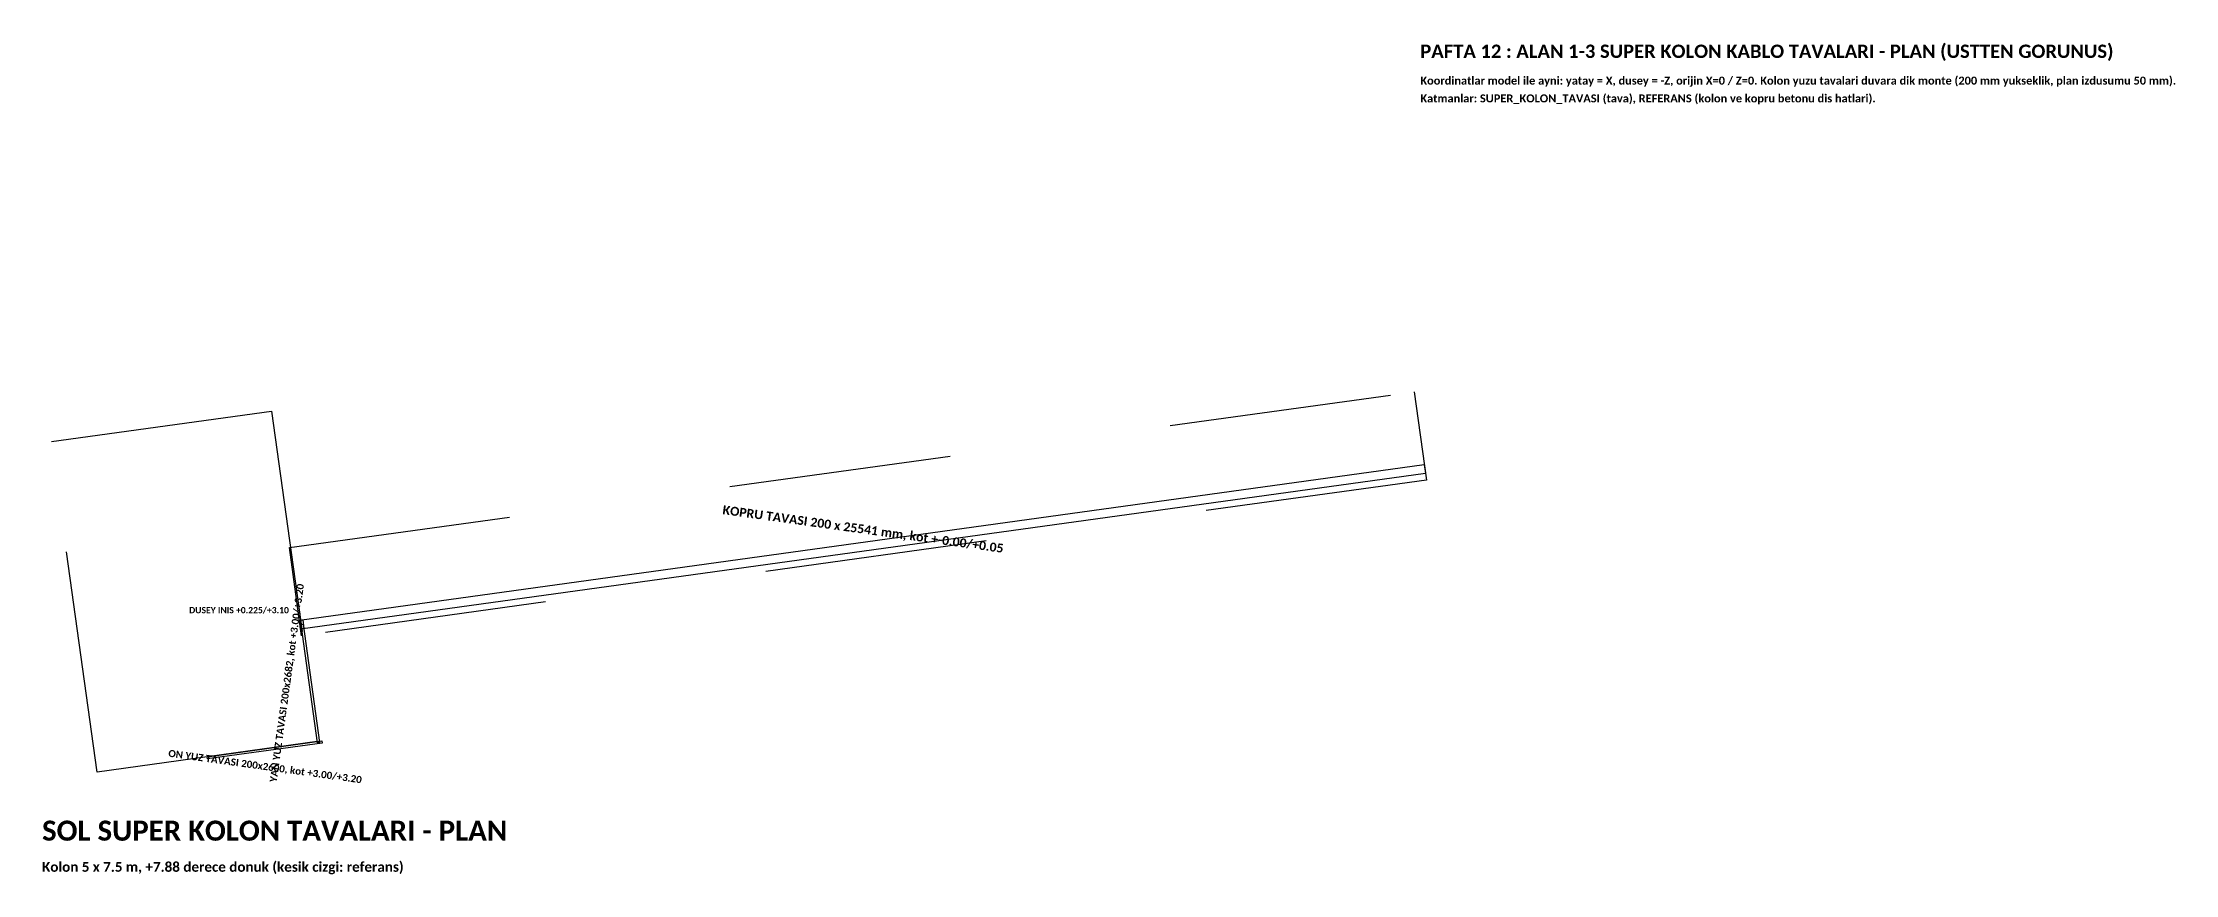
# Model space of a CAD drawing. Header units: metres. Extents: x -46 to 74, y -9 to 10.
# Drawn here: x -45.99 to 1.98, y -8.86 to 9.84 of the extents above; entities that cross this region are included whole.
import ezdxf
from ezdxf.enums import TextEntityAlignment as Align

# ---------------------------------------------------------------- set-up
doc = ezdxf.new("R2010")
doc.units = ezdxf.units.M
doc.linetypes.add('DASHED', pattern=[10, 5, -5])
for name, color, linetype in [('METIN_BILGI', 7, 'CONTINUOUS'), ('REFERANS', 8, 'DASHED'), ('SUPER_KOLON_TAVASI', 6, 'CONTINUOUS')]:
    doc.layers.add(name, color=color, linetype=linetype)
doc.styles.get("Standard").update_dxf_attribs({"font": 'calibrib.ttf'})

msp = doc.modelspace()

# ---------------------------------------------------------------- linework, layer by layer
at = {"layer": 'REFERANS'}
for p, q in [((-40.437, -1.509), (-15.137, 1.991)), ((-15.137, 1.991), (-14.863, 0.009)), ((-45.79, 0.872), (-40.837, 1.557)), ((-40.837, 1.557), (-39.81, -5.872)), ((-44.763, -6.557), (-45.79, 0.872)), ((-14.863, 0.009), (-40.163, -3.491)), ((-40.163, -3.491), (-40.437, -1.509)), ((-39.81, -5.872), (-44.763, -6.557))]:
    msp.add_line(p, q, dxfattribs=at)
at = {"layer": 'SUPER_KOLON_TAVASI'}
for p, q in [((-40.211, -3.144), (-14.911, 0.356)), ((-14.884, 0.158), (-40.184, -3.342)), ((-14.911, 0.356), (-14.884, 0.158)), ((-40.184, -3.342), (-40.211, -3.144)), ((-40.188, -3.141), (-40.138, -3.134)), ((-40.16, -3.339), (-40.188, -3.141)), ((-40.174, -3.24), (-40.124, -3.233)), ((-39.806, -5.897), (-40.174, -3.24)), ((-40.111, -3.332), (-40.16, -3.339)), ((-40.138, -3.134), (-40.111, -3.332)), ((-40.124, -3.233), (-39.757, -5.89)), ((-42.286, -6.215), (-39.711, -5.858)), ((-42.279, -6.264), (-42.286, -6.215)), ((-39.704, -5.908), (-42.279, -6.264)), ((-39.757, -5.89), (-39.806, -5.897)), ((-39.711, -5.858), (-39.704, -5.908))]:
    msp.add_line(p, q, dxfattribs=at)

# ---------------------------------------------------------------- texts
at = {"layer": 'METIN_BILGI'}
for s, height, p in [('PAFTA 12 : ALAN 1-3 SUPER KOLON KABLO TAVALARI - PLAN (USTTEN GORUNUS)', 0.3, (-15, 9.5)), ('Koordinatlar model ile ayni: yatay = X, dusey = -Z, orijin X=0 / Z=0. Kolon yuzu tavalari duvara dik monte (200 mm yukseklik, plan izdusumu 50 mm).', 0.18, (-15, 8.9)), ('Katmanlar: SUPER_KOLON_TAVASI (tava), REFERANS (kolon ve kopru betonu dis hatlari).', 0.18, (-15, 8.5)), ('SOL SUPER KOLON TAVALARI - PLAN', 0.45, (-46, -8.1)), ('Kolon 5 x 7.5 m, +7.88 derece donuk (kesik cizgi: referans)', 0.22, (-46, -8.8))]:
    msp.add_text(s, height=height, dxfattribs=at).set_placement(p)
for s, height, rotation, p in [('KOPRU TAVASI 200 x 25541 mm, kot +-0.00/+0.05', 0.2, -7.8763, (-27.547, -1.193)), ('YAN YUZ TAVASI 200x2682, kot +3.00/+3.20', 0.16, 82.1237, (-40.415, -4.565)), ('ON YUZ TAVASI 200x2600, kot +3.00/+3.20', 0.16, -7.8763, (-40.995, -6.511))]:
    msp.add_text(s, height=height, rotation=rotation, dxfattribs=at).set_placement(p, align=Align.CENTER)
msp.add_text('DUSEY INIS +0.225/+3.10', height=0.14, dxfattribs=at).set_placement((-40.449, -2.987), align=Align.RIGHT)

doc.saveas('drawing.dxf')
